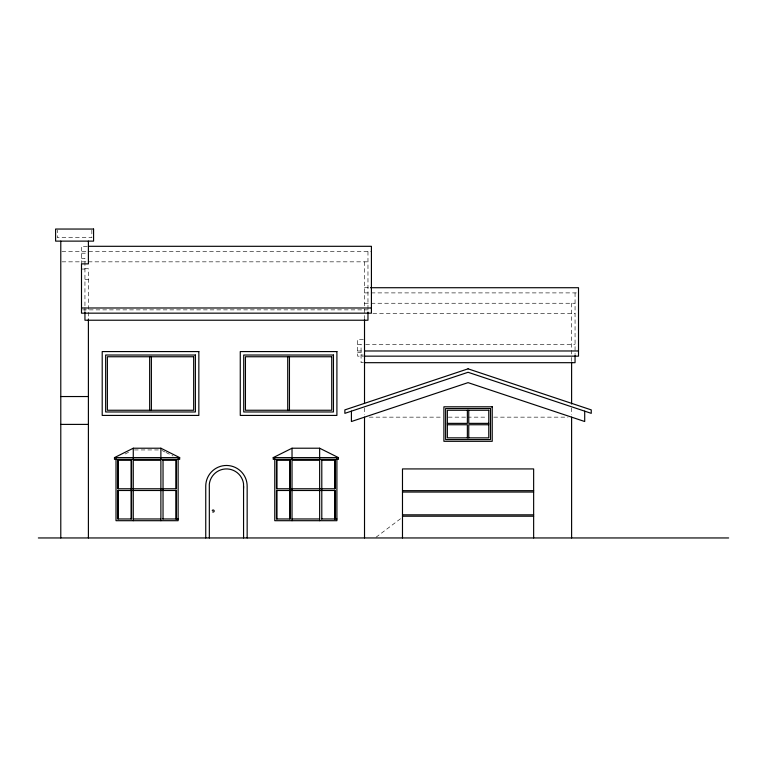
<?xml version="1.0" encoding="UTF-8"?>
<svg xmlns="http://www.w3.org/2000/svg" width="767" height="767" viewBox="0 0 767 767"><rect width="100%" height="100%" fill="white"/><g stroke="black" fill="none" stroke-linecap="round" stroke-linejoin="round"><path stroke-width="0.58" stroke-dasharray="3.83 2.88" d="M376.031 537.245L400.595 518.674M125.146 454.006L130.217 451.466M87.246 246.303L81.494 246.303L81.494 263.877M61.935 251.48L371.42 251.48M81.494 253.196L87.246 253.196M81.494 258.374L84.945 258.374L84.945 306.532M61.974 261.835L87.083 261.835M88.282 261.835L367.968 261.835M84.945 268.728L88.397 268.728L88.397 318.382M81.494 269.054L84.945 269.054M84.945 279.409L88.397 279.409M364.517 287.721L370.49 287.721M364.517 292.898L578.51 292.898M364.517 303.253L575.058 303.253M82.644 309.868L371.42 309.868M372.887 313.607L575.058 313.607M363.366 339.493L357.614 339.493L357.614 356.156L363.577 356.156M357.614 344.671L363.366 344.671M365.706 344.671L575.058 344.671M357.614 350.979L363.577 350.979M357.614 352.331L363.453 352.331M361.065 355.025L363.366 355.025M363.453 362.686L361.065 362.686L361.065 344.671M369.301 417.152L442.319 417.152M448.302 417.152L466.259 417.152M467.458 417.152L486.614 417.152M493.795 417.152L568.011 417.152M134.417 449.941L159.728 449.941M161.895 450.45L164.934 451.974M165.95 452.482L173.054 456.029M575.058 292.898L575.058 354.632M571.607 303.253L571.607 355.025M571.607 357.384L571.607 361.008M571.607 407.948L571.607 414.851M367.968 251.48L367.968 312.169M364.517 261.835L364.517 318.756M364.517 407.948L364.517 414.851M91.848 230.119L91.848 237.674L57.333 237.674L57.333 230.119M84.945 307.701L84.945 312.169"/><path stroke-width="1.15" d="M243.561 488.311L243.532 483.689A17.258 17.258 0 0 0 209.314 484.169L209.343 537.955M114.465 457.611L133.266 448.216L160.878 448.216L179.679 457.611L179.679 459.337L114.465 459.337L114.465 457.611L179.679 457.611M273.225 457.611L292.026 448.216L319.638 448.216L338.448 457.611L338.448 459.337L273.225 459.337L273.225 457.611L338.448 457.611M88.397 246.303L371.42 246.303L371.42 313.166L81.494 313.166L81.494 263.877L88.397 263.877L88.397 241.126M370.49 287.721L578.51 287.721L578.51 356.156L364.517 356.156M81.494 307.989L371.42 307.989M364.517 350.979L578.51 350.979M364.517 362.686L575.058 362.686L575.058 355.552M60.785 396.539L88.397 396.539M447.353 423.365L467.371 423.365L467.371 410.249M488.771 423.365L468.752 423.365L468.752 410.249M60.785 424.4L88.397 424.4M447.353 424.745L467.371 424.745L467.371 437.861M488.771 424.745L468.752 424.745L468.752 437.861M162.604 460.296L176.41 460.296L176.41 488.771L117.734 488.771L117.734 460.296L131.54 460.296L131.54 488.771M321.373 460.296L335.179 460.296L335.179 488.771L276.494 488.771L276.494 460.296L290.3 460.296L290.3 488.771M402.483 490.669L533.64 490.669M402.483 492.05L533.64 492.05M402.483 514.83L533.64 514.83M402.483 516.21L533.64 516.21M133.266 518.971L160.878 518.971M162.604 518.971L178.136 518.971M292.026 518.971L319.638 518.971M321.373 518.971L336.905 518.971M38.35 537.955L728.65 537.955M584.703 411.16L584.703 421.514L468.062 382.637L351.411 421.514L351.411 411.16M571.607 362.101L571.607 404.046M571.607 417.152L571.607 537.955M533.64 537.955L533.64 468.925L402.483 468.925L402.483 537.955M367.968 312.169L367.968 320.223L84.945 320.223L84.945 312.169M364.517 319.59L364.517 403.346M364.517 417.152L364.517 537.955M336.905 458.57L336.905 520.697L274.768 520.697L274.768 458.57M335.179 518.971L335.179 490.497L276.494 490.497L276.494 518.971L290.3 518.971L290.3 490.497M334.748 460.296L334.748 488.771M334.748 490.497L334.748 518.971M321.795 460.296L321.795 518.971M319.638 448.216L319.638 459.481M319.638 520.697L319.638 460.296L292.026 460.296L292.026 520.697M292.026 448.216L292.026 459.481M289.868 460.296L289.868 518.971M289.447 356.751L289.447 410.249M287.721 356.751L287.721 410.249M276.925 460.296L276.925 488.771M276.925 490.497L276.925 518.971M247.156 537.955L247.156 486.46A20.709 20.709 0 0 0 226.725 465.473A20.709 20.709 0 0 0 205.748 485.904L205.748 537.955M243.561 486.182L243.561 537.955M178.136 458.57L178.136 520.697L116.009 520.697L116.009 458.57M176.41 518.971L176.41 490.497L117.734 490.497L117.734 518.971L131.54 518.971L131.54 490.497M175.979 460.296L175.979 488.771M175.979 490.497L175.979 518.971M163.035 460.296L163.035 518.971M160.878 448.216L160.878 459.481M160.878 520.697L160.878 460.296L133.266 460.296L133.266 520.697M151.387 356.751L151.387 410.249M149.661 356.751L149.661 410.249M133.266 448.216L133.266 459.481M131.109 460.296L131.109 518.971M118.166 460.296L118.166 488.771M118.166 490.497L118.166 518.971M88.397 319.014L88.397 537.955M60.785 241.126L60.785 537.955M212.238 510.515A1.035 1.035 0 0 1 213.657 510.132A1.035 1.035 0 0 1 214.031 511.551A1.035 1.035 0 0 1 212.622 511.934M468.062 368.831L344.862 409.894L344.862 413.346L468.062 372.283L591.252 413.346L591.252 409.894L468.062 368.831M93.574 229.045L55.608 229.045L55.608 241.126L93.574 241.126L93.574 229.045M198.845 351.574L102.203 351.574L102.203 415.426L198.845 415.426L198.845 351.574M336.905 351.574L240.263 351.574L240.263 415.426L336.905 415.426L336.905 351.574M195.393 355.025L105.654 355.025L105.654 411.975L195.393 411.975L195.393 355.025M333.453 355.025L243.714 355.025L243.714 411.975L333.453 411.975L333.453 355.025M193.667 356.751L107.38 356.751L107.38 410.249L193.667 410.249L193.667 356.751M331.728 356.751L245.44 356.751L245.44 410.249L331.728 410.249L331.728 356.751M492.222 406.798L443.901 406.798L443.901 441.313L492.222 441.313L492.222 406.798M490.497 408.523L445.627 408.523L445.627 439.587L490.497 439.587L490.497 408.523M488.771 410.249L447.353 410.249L447.353 437.861L488.771 437.861L488.771 410.249"/></g></svg>
